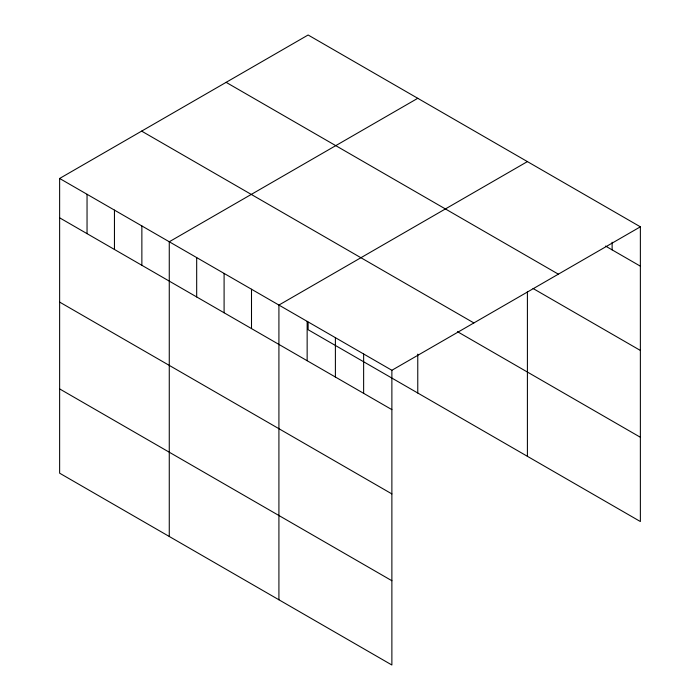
<?xml version="1.0" encoding="UTF-8"?>
<svg xmlns="http://www.w3.org/2000/svg" width="700" height="700" viewBox="0 0 700 700"><rect width="100%" height="100%" fill="white"/><g stroke="black" fill="none" stroke-linecap="round" stroke-linejoin="round"><path stroke-width="1.05" d="M59.631 178.465L391.877 370.283L391.877 665L59.631 473.183L59.631 178.465L308.123 35L640.369 226.818L640.369 521.535L308.123 329.717L308.123 322.158M417.769 98.297L169.269 241.763L169.269 536.48M527.406 161.595L278.915 305.069L278.915 599.786M391.877 370.283L640.369 226.818M605.535 246.068L640.369 266.175M226.126 82.346L558.364 274.164M533.05 288.488L640.369 350.446M141.636 131.119L473.874 322.936M457.459 331.669L640.369 437.264M59.631 217.822L391.877 409.64M59.631 302.094L391.877 493.911M59.631 388.911L391.877 580.729M612.124 242.218L612.124 249.874M527.406 291.655L527.406 456.312M417.769 354.121L417.769 393.015M363.632 353.981L363.632 393.339M335.396 337.671L335.396 377.029M307.151 321.37L307.151 360.727M251.501 289.24L251.501 328.598M224.096 273.411L224.096 312.777M196.683 257.591L196.683 296.949M141.864 225.943L141.864 265.3M114.45 210.114L114.45 249.471M87.045 194.294L87.045 233.651"/></g></svg>
